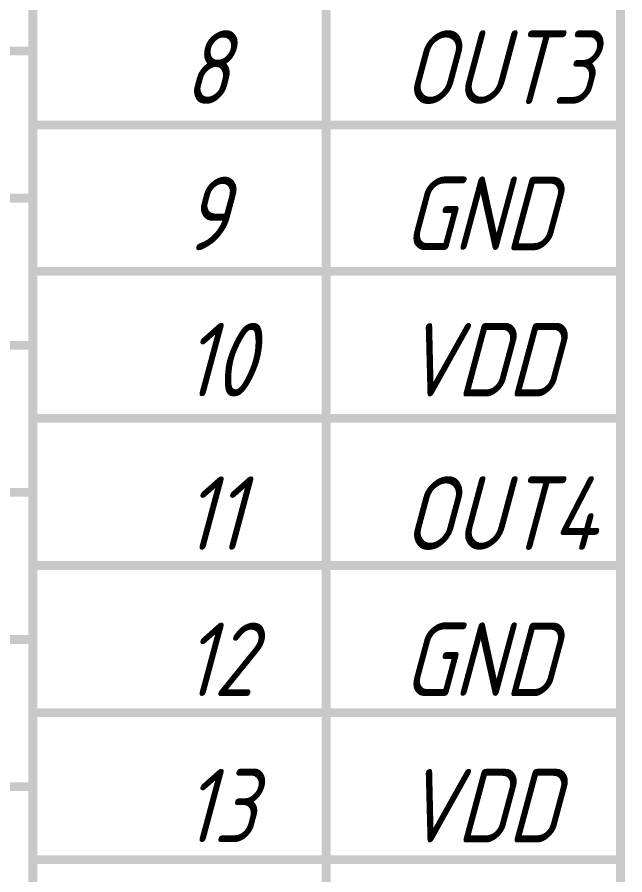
# Model space of a CAD drawing. Header units: millimetres. Extents: x 101 to 942, y 57 to 651.
# Drawn here: x 806.96 to 827.61, y 315.78 to 344.93 of the extents above; entities that cross this region are included whole.
import ezdxf

# ---------------------------------------------------------------- set-up
doc = ezdxf.new("R2010")
doc.units = ezdxf.units.MM
doc.header["$LTSCALE"] = 0.5
doc.layers.add('Sheet', color=255, linetype='Continuous')
doc.styles.add('GOST type A0', font='', dxfattribs={"oblique": 15, "height": 3.5})
doc.styles.get('GOST type A0').set_extended_font_data('GOST type A')

msp = doc.modelspace()

# ---------------------------------------------------------------- linework, layer by layer
at = {"layer": 'Sheet', "color": 7, "const_width": 0.3}
msp.add_lwpolyline([(807.491, 386.283), (827.46, 386.283), (827.46, 261.27), (807.491, 261.27), (807.491, 386.283)], close=True, dxfattribs=at)
for points in [[(817.46, 386.283), (817.46, 261.27)], [(807.491, 343.783), (804.975, 343.783)], [(807.491, 341.267), (827.46, 341.267)], [(807.491, 338.782), (804.975, 338.782)], [(807.491, 336.296), (827.46, 336.296)], [(807.491, 333.78), (804.975, 333.78)], [(807.491, 331.295), (827.46, 331.295)], [(807.491, 328.778), (804.975, 328.778)], [(807.491, 326.293), (827.46, 326.293)], [(807.491, 323.776), (804.975, 323.776)], [(807.491, 321.291), (827.46, 321.291)], [(807.491, 318.775), (804.975, 318.775)], [(807.491, 316.289), (827.46, 316.289)]]:
    msp.add_lwpolyline(points, dxfattribs=at)

# ---------------------------------------------------------------- texts
at = {"layer": 'Sheet', "color": 7, "style": 'GOST type A0', "oblique": 15}
for s, p in [('8', (812.615, 341.982)), ('OUT3', (820.068, 341.982)), ('9', (812.615, 337.011)), ('GND', (820.068, 337.011)), ('10', (812.615, 332.04)), ('VDD', (820.068, 332.04)), ('11', (812.615, 326.821)), ('OUT4', (820.068, 326.821)), ('12', (812.615, 321.85)), ('GND', (820.068, 321.85)), ('13', (812.615, 316.88)), ('VDD', (820.068, 316.88))]:
    msp.add_text(s, height=2.5, dxfattribs=at).set_placement(p)

doc.saveas('drawing.dxf')
